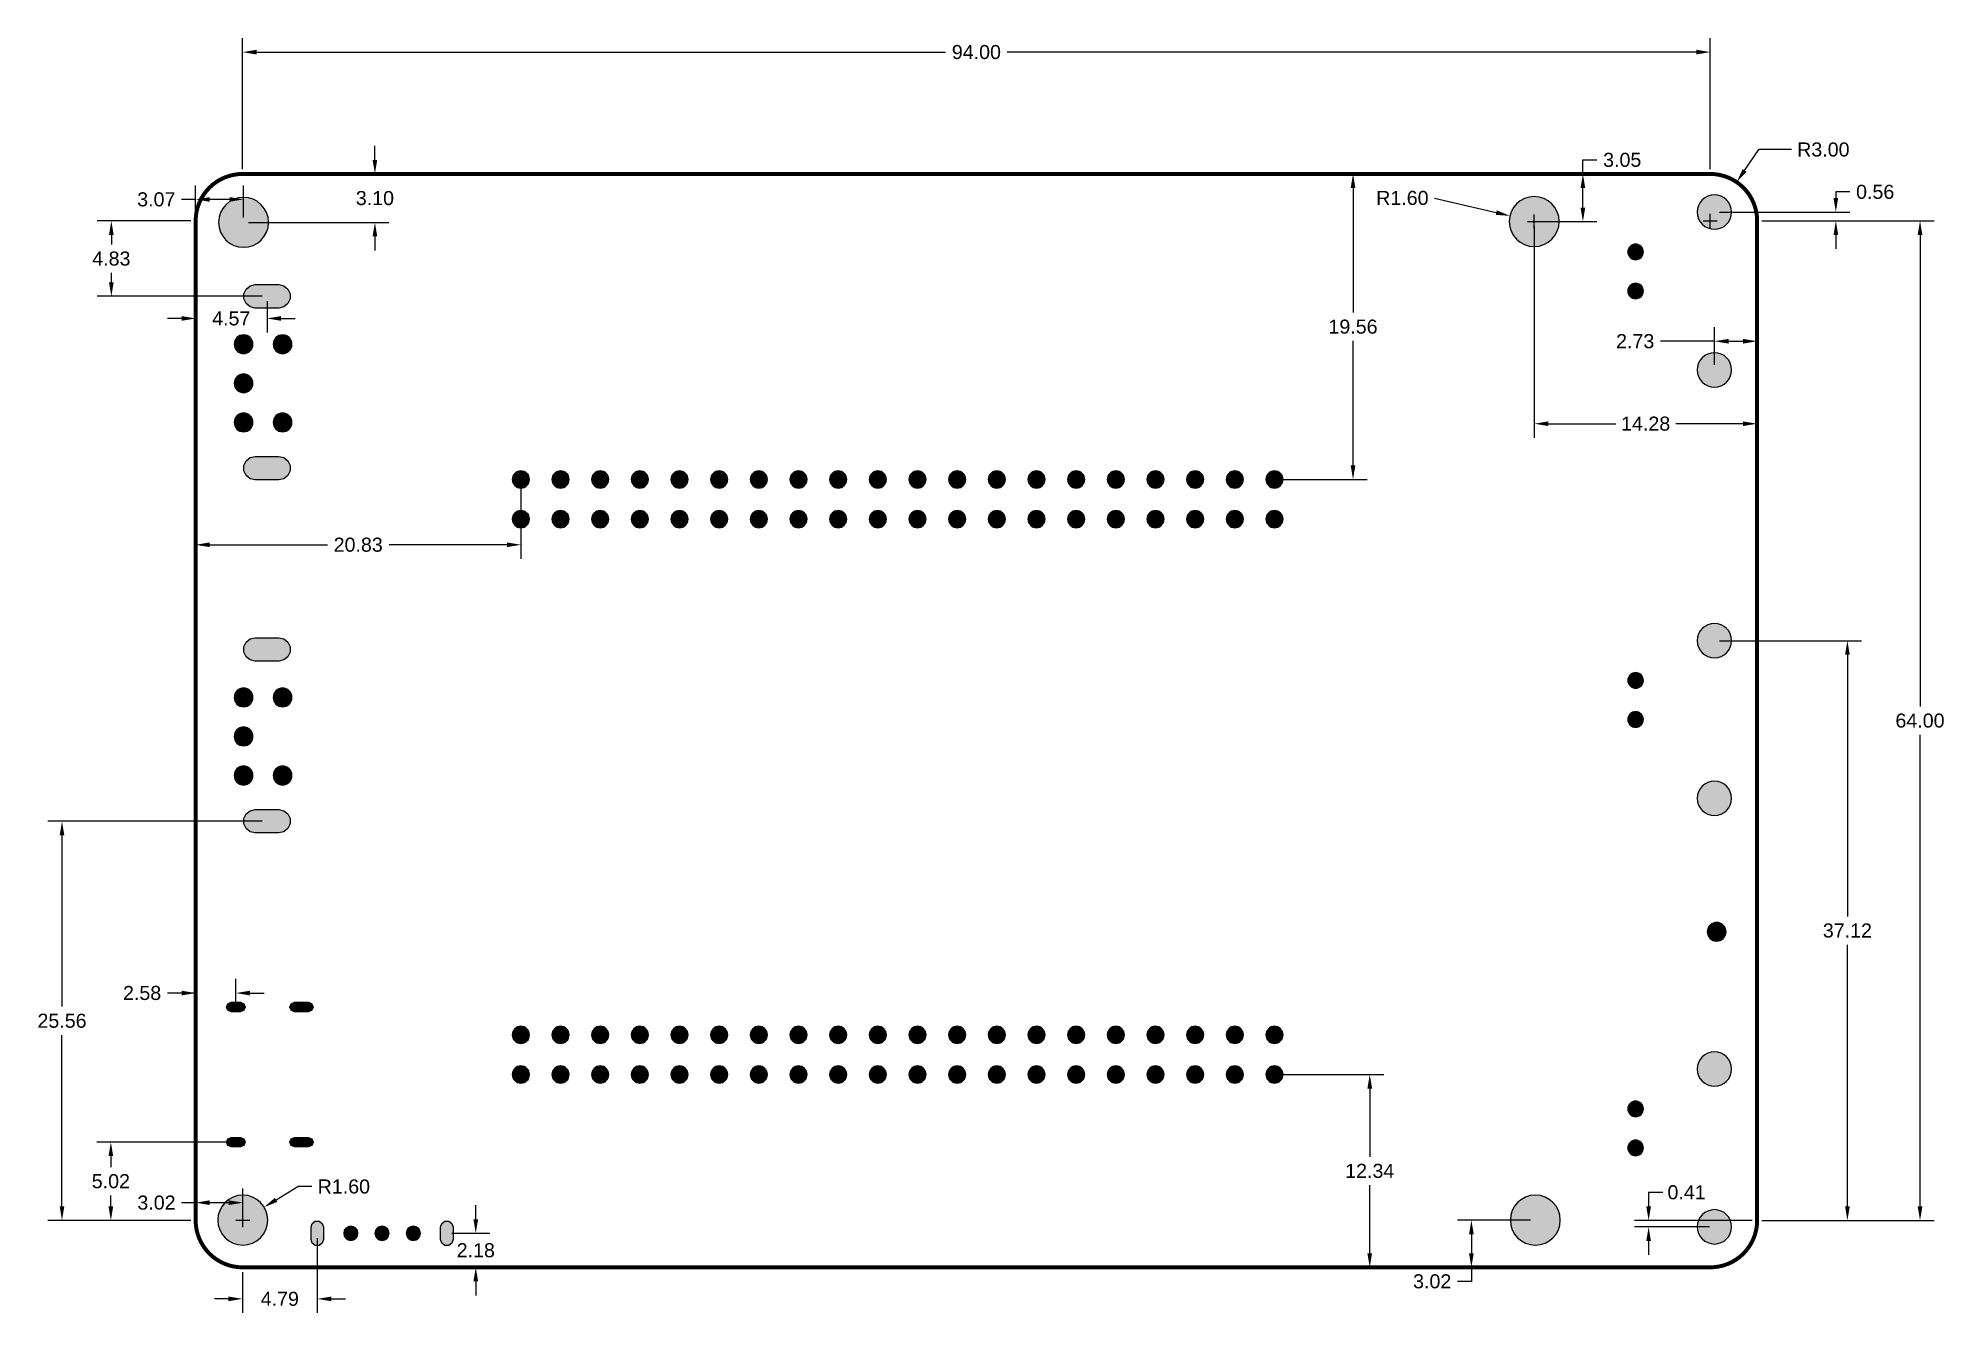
# Model space of a CAD drawing. Header units: millimetres. Extents: x -10 to 112, y -73 to 9.
import ezdxf

# ---------------------------------------------------------------- set-up
doc = ezdxf.new("R2010")
doc.units = ezdxf.units.MM
doc.header["$MEASUREMENT"] = 0
doc.layers.add('Board-Outline-Layer', color=6, linetype='Continuous', true_color=0xff00ff)
doc.layers.add('Hole-Layer', color=250, linetype='Continuous', true_color=0x222222)
doc.styles.get("Standard").update_dxf_attribs({"font": 'arial.ttf'})
doc.dimstyles.get("Standard").update_dxf_attribs({"dimscale": 5, "dimtxt": 0.18, "dimasz": 0.18, "dimexe": 0.18, "dimexo": 0.0625, "dimgap": 0.09, "dimtad": 0, "dimtih": 1, "dimtoh": 1, "dimzin": 0, "dimdsep": 46, "dimtxsty": 'Standard', "dimcen": 0.09, "dimadec": 0, "dimazin": 0, "dimtfac": 1, "dimtdec": 4, "dimtofl": 0, "dimtmove": 0, "dimatfit": 3, "dimfxl": 1, "dimtolj": 1, "dimtzin": 0, "dimarcsym": 0})

# ---------------------------------------------------------------- blocks, each defined once
blk = doc.blocks.new('*D1')
at = {"color": 0, "lineweight": -2}
for p, q in [((3, 0.31), (3, 8.7)), ((97, 0.31), (97, 8.7)), ((3.9, 7.8), (48.03, 7.8)), ((96.1, 7.8), (51.97, 7.8))]:
    blk.add_line(p, q, dxfattribs=at)
at = {"color": 0}
for points in [[(3.9, 7.95), (3.9, 7.65), (3, 7.8)], [(96.1, 7.65), (96.1, 7.95), (97, 7.8)]]:
    blk.add_solid(points, dxfattribs=at)
at = {"layer": 'Defpoints', "color": 0}
for p in [(3, 7.8), (3, 0), (97, 0)]:
    blk.add_point(p, dxfattribs=at)
at = {"color": 0, "insert": (50, 7.8), "char_height": 0.9, "attachment_point": 5}
blk.add_mtext('\\A1;94.00', dxfattribs=at)
blk = doc.blocks.new('*D2')
at = {"color": 0, "lineweight": -2}
for p, q in [((99.2, 0.22), (100.11, 1.56)), ((102.19, 1.56), (100.11, 1.56)), ((96.55, -3), (97.45, -3)), ((97, -3.45), (97, -2.55))]:
    blk.add_line(p, q, dxfattribs=at)
at = {"color": 0}
blk.add_solid([(99.07, 0.31), (99.32, 0.14), (98.69, -0.52)], dxfattribs=at)
at = {"layer": 'Defpoints', "color": 0}
for p in [(98.69, -0.52), (97, -3)]:
    blk.add_point(p, dxfattribs=at)
at = {"color": 0, "insert": (104.24, 1.56), "char_height": 0.9, "attachment_point": 5}
blk.add_mtext('\\A1;R3.00', dxfattribs=at)
blk = doc.blocks.new('*D3')
at = {"color": 0, "lineweight": -2}
for p, q in [((100.31, -3), (111.33, -3)), ((110.43, -3.9), (110.43, -34.09)), ((110.43, -66.1), (110.43, -35.91)), ((100.31, -67), (111.33, -67))]:
    blk.add_line(p, q, dxfattribs=at)
at = {"color": 0}
for points in [[(110.58, -3.9), (110.28, -3.9), (110.43, -3)], [(110.28, -66.1), (110.58, -66.1), (110.43, -67)]]:
    blk.add_solid(points, dxfattribs=at)
at = {"layer": 'Defpoints', "color": 0}
for p in [(100, -3), (100, -67), (110.43, -67)]:
    blk.add_point(p, dxfattribs=at)
at = {"color": 0, "insert": (110.43, -35), "char_height": 0.9, "attachment_point": 5}
blk.add_mtext('\\A1;64.00', dxfattribs=at)
blk = doc.blocks.new('*D4')
at = {"color": 0, "lineweight": -2}
for p, q in [((85.73, -3.36), (85.73, -16.89)), ((100, -3.36), (100, -16.89)), ((86.63, -15.99), (90.94, -15.99)), ((99.1, -15.99), (94.79, -15.99))]:
    blk.add_line(p, q, dxfattribs=at)
at = {"color": 0}
for points in [[(86.63, -15.84), (86.63, -16.14), (85.73, -15.99)], [(99.1, -16.14), (99.1, -15.84), (100, -15.99)]]:
    blk.add_solid(points, dxfattribs=at)
at = {"layer": 'Defpoints', "color": 0}
for p in [(85.73, -3.05), (100, -3.05), (100, -15.99)]:
    blk.add_point(p, dxfattribs=at)
at = {"color": 0, "insert": (92.86, -15.99), "char_height": 0.9, "attachment_point": 5}
blk.add_mtext('\\A1;14.28', dxfattribs=at)
blk = doc.blocks.new('*D5')
at = {"color": 0, "lineweight": -2}
for p, q in [((79.33, -1.54), (83.29, -2.47)), ((85.28, -3.05), (86.18, -3.05)), ((85.73, -3.5), (85.73, -2.6))]:
    blk.add_line(p, q, dxfattribs=at)
at = {"color": 0}
blk.add_solid([(83.26, -2.62), (83.33, -2.33), (84.17, -2.68)], dxfattribs=at)
at = {"layer": 'Defpoints', "color": 0}
for p in [(84.17, -2.68), (85.73, -3.05)]:
    blk.add_point(p, dxfattribs=at)
at = {"color": 0, "insert": (77.28, -1.54), "char_height": 0.9, "attachment_point": 5}
blk.add_mtext('\\A1;R1.60', dxfattribs=at)
blk = doc.blocks.new('*D13')
at = {"color": 0, "lineweight": -2}
for p, q in [((97.27, -10.71), (93.82, -10.71)), ((97.27, -12.23), (97.27, -9.81)), ((98.17, -10.71), (99.1, -10.71)), ((100, -12.23), (100, -9.81))]:
    blk.add_line(p, q, dxfattribs=at)
at = {"color": 0}
for points in [[(98.17, -10.56), (98.17, -10.86), (97.27, -10.71)], [(99.1, -10.86), (99.1, -10.56), (100, -10.71)]]:
    blk.add_solid(points, dxfattribs=at)
at = {"layer": 'Defpoints', "color": 0}
for p in [(100, -10.71), (97.27, -12.54), (100, -12.54)]:
    blk.add_point(p, dxfattribs=at)
at = {"color": 0, "insert": (92.19, -10.71), "char_height": 0.9, "attachment_point": 5}
blk.add_mtext('\\A1;2.73', dxfattribs=at)
blk = doc.blocks.new('*D14')
at = {"color": 0, "lineweight": -2}
for p, q in [((105.94, -1.15), (105.04, -1.15)), ((105.04, -1.15), (105.04, -1.54)), ((97.58, -2.44), (105.94, -2.44)), ((100.31, -3), (105.94, -3)), ((105.04, -3.9), (105.04, -4.8))]:
    blk.add_line(p, q, dxfattribs=at)
at = {"color": 0}
for points in [[(104.89, -1.54), (105.19, -1.54), (105.04, -2.44)], [(105.19, -3.9), (104.89, -3.9), (105.04, -3)]]:
    blk.add_solid(points, dxfattribs=at)
at = {"layer": 'Defpoints', "color": 0}
for p in [(97.27, -2.44), (100, -3), (105.04, -3)]:
    blk.add_point(p, dxfattribs=at)
at = {"color": 0, "insert": (107.56, -1.15), "char_height": 0.9, "attachment_point": 5}
blk.add_mtext('\\A1;0.56', dxfattribs=at)
blk = doc.blocks.new('*D15')
at = {"color": 0, "lineweight": -2}
for p, q in [((93.95, -65.2), (93.05, -65.2)), ((93.05, -65.2), (93.05, -66.1)), ((99.69, -67), (92.15, -67)), ((96.95, -67.41), (92.15, -67.41)), ((93.05, -68.31), (93.05, -69.21))]:
    blk.add_line(p, q, dxfattribs=at)
at = {"color": 0}
for points in [[(92.9, -66.1), (93.2, -66.1), (93.05, -67)], [(93.2, -68.31), (92.9, -68.31), (93.05, -67.41)]]:
    blk.add_solid(points, dxfattribs=at)
at = {"layer": 'Defpoints', "color": 0}
for p in [(93.05, -67), (100, -67), (97.27, -67.41)]:
    blk.add_point(p, dxfattribs=at)
at = {"color": 0, "insert": (95.48, -65.2), "char_height": 0.9, "attachment_point": 5}
blk.add_mtext('\\A1;0.41', dxfattribs=at)
blk = doc.blocks.new('*D17')
at = {"color": 0, "lineweight": -2}
for p, q in [((97.58, -29.88), (106.68, -29.88)), ((105.78, -30.78), (105.78, -47.53)), ((105.78, -66.1), (105.78, -49.35)), ((100.31, -67), (106.68, -67))]:
    blk.add_line(p, q, dxfattribs=at)
at = {"color": 0}
for points in [[(105.93, -30.78), (105.63, -30.78), (105.78, -29.88)], [(105.63, -66.1), (105.93, -66.1), (105.78, -67)]]:
    blk.add_solid(points, dxfattribs=at)
at = {"layer": 'Defpoints', "color": 0}
for p in [(97.27, -29.88), (100, -67), (105.78, -67)]:
    blk.add_point(p, dxfattribs=at)
at = {"color": 0, "insert": (105.78, -48.44), "char_height": 0.9, "attachment_point": 5}
blk.add_mtext('\\A1;37.12', dxfattribs=at)
blk = doc.blocks.new('*D19')
at = {"color": 0, "lineweight": -2}
for p, q in [((0, -19.87), (0, -24.64)), ((20.83, -19.87), (20.83, -24.64)), ((0.9, -23.74), (8.44, -23.74)), ((19.93, -23.74), (12.39, -23.74))]:
    blk.add_line(p, q, dxfattribs=at)
at = {"color": 0}
for points in [[(0.9, -23.59), (0.9, -23.89), (0, -23.74)], [(19.93, -23.89), (19.93, -23.59), (20.83, -23.74)]]:
    blk.add_solid(points, dxfattribs=at)
at = {"layer": 'Defpoints', "color": 0}
for p in [(0, -19.56), (20.83, -19.56), (0, -23.74)]:
    blk.add_point(p, dxfattribs=at)
at = {"color": 0, "insert": (10.41, -23.74), "char_height": 0.9, "attachment_point": 5}
blk.add_mtext('\\A1;20.83', dxfattribs=at)
blk = doc.blocks.new('*D20')
at = {"color": 0, "lineweight": -2}
for p, q in [((69.4, 0), (75.02, 0)), ((74.12, -0.9), (74.12, -8.87)), ((74.12, -18.66), (74.12, -10.69)), ((69.4, -19.56), (75.02, -19.56))]:
    blk.add_line(p, q, dxfattribs=at)
at = {"color": 0}
for points in [[(74.27, -0.9), (73.97, -0.9), (74.12, 0)], [(73.97, -18.66), (74.27, -18.66), (74.12, -19.56)]]:
    blk.add_solid(points, dxfattribs=at)
at = {"layer": 'Defpoints', "color": 0}
for p in [(69.09, 0), (74.12, 0), (69.09, -19.56)]:
    blk.add_point(p, dxfattribs=at)
at = {"color": 0, "insert": (74.12, -9.78), "char_height": 0.9, "attachment_point": 5}
blk.add_mtext('\\A1;19.56', dxfattribs=at)
blk = doc.blocks.new('*D21')
at = {"color": 0, "lineweight": -2}
for p, q in [((69.4, -57.66), (76.09, -57.66)), ((75.19, -58.56), (75.19, -62.92)), ((75.19, -69.1), (75.19, -64.74)), ((69.4, -70), (76.09, -70))]:
    blk.add_line(p, q, dxfattribs=at)
at = {"color": 0}
for points in [[(75.34, -58.56), (75.04, -58.56), (75.19, -57.66)], [(75.04, -69.1), (75.34, -69.1), (75.19, -70)]]:
    blk.add_solid(points, dxfattribs=at)
at = {"layer": 'Defpoints', "color": 0}
for p in [(69.09, -57.66), (69.09, -70), (75.19, -70)]:
    blk.add_point(p, dxfattribs=at)
at = {"color": 0, "insert": (75.19, -63.83), "char_height": 0.9, "attachment_point": 5}
blk.add_mtext('\\A1;12.34', dxfattribs=at)
blk = doc.blocks.new('*D70')
at = {"color": 0, "lineweight": -2}
for p, q in [((86.04, 0), (89.74, 0)), ((88.84, 0.9), (89.74, 0.9)), ((88.84, 0), (88.84, 0.9)), ((88.84, -2.15), (88.84, -0.9)), ((86.04, -3.05), (89.74, -3.05))]:
    blk.add_line(p, q, dxfattribs=at)
at = {"color": 0}
for points in [[(88.99, -0.9), (88.69, -0.9), (88.84, 0)], [(88.69, -2.15), (88.99, -2.15), (88.84, -3.05)]]:
    blk.add_solid(points, dxfattribs=at)
at = {"layer": 'Defpoints', "color": 0}
for p in [(85.73, 0), (88.84, 0), (85.73, -3.05)]:
    blk.add_point(p, dxfattribs=at)
at = {"color": 0, "insert": (91.36, 0.9), "char_height": 0.9, "attachment_point": 5}
blk.add_mtext('\\A1;3.05', dxfattribs=at)
blk = doc.blocks.new('*D74')
at = {"color": 0, "lineweight": -2}
for p, q in [((11.48, 0.9), (11.48, 1.8)), ((3.38, 0), (12.38, 0)), ((3.38, -3.1), (12.38, -3.1)), ((11.48, -4), (11.48, -4.9))]:
    blk.add_line(p, q, dxfattribs=at)
at = {"color": 0}
for points in [[(11.33, 0.9), (11.63, 0.9), (11.48, 0)], [(11.63, -4), (11.33, -4), (11.48, -3.1)]]:
    blk.add_solid(points, dxfattribs=at)
at = {"layer": 'Defpoints', "color": 0}
for p in [(3.07, 0), (11.48, 0), (3.07, -3.1)]:
    blk.add_point(p, dxfattribs=at)
at = {"color": 0, "insert": (11.48, -1.55), "char_height": 0.9, "attachment_point": 5}
blk.add_mtext('\\A1;3.10', dxfattribs=at)
blk = doc.blocks.new('*D75')
at = {"color": 0, "lineweight": -2}
for p, q in [((0, -2.78), (0, -0.73)), ((3.07, -2.78), (3.07, -0.73)), ((0, -1.63), (-0.9, -1.63)), ((2.17, -1.63), (0.9, -1.63))]:
    blk.add_line(p, q, dxfattribs=at)
at = {"color": 0}
for points in [[(0.9, -1.48), (0.9, -1.78), (0, -1.63)], [(2.17, -1.78), (2.17, -1.48), (3.07, -1.63)]]:
    blk.add_solid(points, dxfattribs=at)
at = {"layer": 'Defpoints', "color": 0}
for p in [(0, -1.63), (0, -3.1), (3.07, -3.1)]:
    blk.add_point(p, dxfattribs=at)
at = {"color": 0, "insert": (-2.52, -1.63), "char_height": 0.9, "attachment_point": 5}
blk.add_mtext('\\A1;3.07', dxfattribs=at)
blk = doc.blocks.new('*D80')
at = {"color": 0, "lineweight": -2}
for p, q in [((5.15, -65.68), (6.54, -64.83)), ((7.44, -64.83), (6.54, -64.83)), ((2.57, -66.98), (3.47, -66.98)), ((3.02, -67.43), (3.02, -66.53))]:
    blk.add_line(p, q, dxfattribs=at)
at = {"color": 0}
blk.add_solid([(5.07, -65.55), (5.23, -65.81), (4.38, -66.15)], dxfattribs=at)
at = {"layer": 'Defpoints', "color": 0}
for p in [(3.02, -66.98), (4.38, -66.15)]:
    blk.add_point(p, dxfattribs=at)
at = {"color": 0, "insert": (9.49, -64.83), "char_height": 0.9, "attachment_point": 5}
blk.add_mtext('\\A1;R1.60', dxfattribs=at)
blk = doc.blocks.new('*D83')
at = {"color": 0, "lineweight": -2}
for p, q in [((0, -65.86), (-0.9, -65.86)), ((0, -66.67), (0, -64.96)), ((2.12, -65.86), (0.9, -65.86)), ((3.02, -66.67), (3.02, -64.96))]:
    blk.add_line(p, q, dxfattribs=at)
at = {"color": 0}
for points in [[(0.9, -65.71), (0.9, -66.01), (0, -65.86)], [(2.12, -66.01), (2.12, -65.71), (3.02, -65.86)]]:
    blk.add_solid(points, dxfattribs=at)
at = {"layer": 'Defpoints', "color": 0}
for p in [(0, -65.86), (0, -66.98), (3.02, -66.98)]:
    blk.add_point(p, dxfattribs=at)
at = {"color": 0, "insert": (-2.51, -65.86), "char_height": 0.9, "attachment_point": 5}
blk.add_mtext('\\A1;3.02', dxfattribs=at)
blk = doc.blocks.new('*D92')
at = {"color": 0, "lineweight": -2}
for p, q in [((85.48, -66.98), (80.8, -66.98)), ((81.7, -67.88), (81.7, -69.1)), ((85.48, -70), (80.8, -70)), ((81.7, -70), (81.7, -70.9)), ((81.7, -70.9), (80.8, -70.9))]:
    blk.add_line(p, q, dxfattribs=at)
at = {"color": 0}
for points in [[(81.85, -67.88), (81.55, -67.88), (81.7, -66.98)], [(81.55, -69.1), (81.85, -69.1), (81.7, -70)]]:
    blk.add_solid(points, dxfattribs=at)
at = {"layer": 'Defpoints', "color": 0}
for p in [(85.79, -66.98), (81.7, -70), (85.79, -70)]:
    blk.add_point(p, dxfattribs=at)
at = {"color": 0, "insert": (79.19, -70.9), "char_height": 0.9, "attachment_point": 5}
blk.add_mtext('\\A1;3.02', dxfattribs=at)
blk = doc.blocks.new('*D95')
at = {"color": 0, "lineweight": -2}
for p, q in [((0, -52.44), (-1.8, -52.44)), ((0, -53.02), (0, -51.54)), ((2.58, -53.02), (2.58, -51.54)), ((3.48, -52.44), (4.38, -52.44))]:
    blk.add_line(p, q, dxfattribs=at)
at = {"color": 0}
for points in [[(-0.9, -52.59), (-0.9, -52.29), (0, -52.44)], [(3.48, -52.29), (3.48, -52.59), (2.58, -52.44)]]:
    blk.add_solid(points, dxfattribs=at)
at = {"layer": 'Defpoints', "color": 0}
for p in [(0, -52.44), (0, -53.33), (2.58, -53.33)]:
    blk.add_point(p, dxfattribs=at)
at = {"color": 0, "insert": (-3.43, -52.44), "char_height": 0.9, "attachment_point": 5}
blk.add_mtext('\\A1;2.58', dxfattribs=at)
blk = doc.blocks.new('*D97')
at = {"color": 0, "lineweight": -2}
for p, q in [((2.27, -61.98), (-6.33, -61.98)), ((-5.43, -62.88), (-5.43, -63.58)), ((-5.43, -66.1), (-5.43, -65.4)), ((-0.31, -67), (-6.33, -67))]:
    blk.add_line(p, q, dxfattribs=at)
at = {"color": 0}
for points in [[(-5.28, -62.88), (-5.58, -62.88), (-5.43, -61.98)], [(-5.58, -66.1), (-5.28, -66.1), (-5.43, -67)]]:
    blk.add_solid(points, dxfattribs=at)
at = {"layer": 'Defpoints', "color": 0}
for p in [(2.58, -61.98), (-5.43, -67), (0, -67)]:
    blk.add_point(p, dxfattribs=at)
at = {"color": 0, "insert": (-5.43, -64.49), "char_height": 0.9, "attachment_point": 5}
blk.add_mtext('\\A1;5.02', dxfattribs=at)
blk = doc.blocks.new('*D100')
at = {"color": 0, "lineweight": -2}
for p, q in [((4.26, -41.44), (-9.46, -41.44)), ((-8.56, -42.34), (-8.56, -53.31)), ((-8.56, -66.1), (-8.56, -55.13)), ((-0.31, -67), (-9.46, -67))]:
    blk.add_line(p, q, dxfattribs=at)
at = {"color": 0}
for points in [[(-8.41, -42.34), (-8.71, -42.34), (-8.56, -41.44)], [(-8.71, -66.1), (-8.41, -66.1), (-8.56, -67)]]:
    blk.add_solid(points, dxfattribs=at)
at = {"layer": 'Defpoints', "color": 0}
for p in [(4.57, -41.44), (-8.56, -67), (0, -67)]:
    blk.add_point(p, dxfattribs=at)
at = {"color": 0, "insert": (-8.56, -54.22), "char_height": 0.9, "attachment_point": 5}
blk.add_mtext('\\A1;25.56', dxfattribs=at)
blk = doc.blocks.new('*D101')
at = {"color": 0, "lineweight": -2}
for p, q in [((0, -8.15), (0, -10.15)), ((4.57, -8.15), (4.57, -10.15)), ((-0.9, -9.25), (-1.8, -9.25)), ((5.47, -9.25), (6.37, -9.25))]:
    blk.add_line(p, q, dxfattribs=at)
at = {"color": 0}
for points in [[(-0.9, -9.4), (-0.9, -9.1), (0, -9.25)], [(5.47, -9.1), (5.47, -9.4), (4.57, -9.25)]]:
    blk.add_solid(points, dxfattribs=at)
at = {"layer": 'Defpoints', "color": 0}
for p in [(0, -7.83), (4.57, -7.83), (0, -9.25)]:
    blk.add_point(p, dxfattribs=at)
at = {"color": 0, "insert": (2.28, -9.25), "char_height": 0.9, "attachment_point": 5}
blk.add_mtext('\\A1;4.57', dxfattribs=at)
blk = doc.blocks.new('*D102')
at = {"color": 0, "lineweight": -2}
for p, q in [((-0.31, -3), (-6.3, -3)), ((-5.4, -3.9), (-5.4, -4.51)), ((-5.4, -6.93), (-5.4, -6.33)), ((4.26, -7.83), (-6.3, -7.83))]:
    blk.add_line(p, q, dxfattribs=at)
at = {"color": 0}
for points in [[(-5.25, -3.9), (-5.55, -3.9), (-5.4, -3)], [(-5.55, -6.93), (-5.25, -6.93), (-5.4, -7.83)]]:
    blk.add_solid(points, dxfattribs=at)
at = {"layer": 'Defpoints', "color": 0}
for p in [(-5.4, -3), (0, -3), (4.57, -7.83)]:
    blk.add_point(p, dxfattribs=at)
at = {"color": 0, "insert": (-5.4, -5.42), "char_height": 0.9, "attachment_point": 5}
blk.add_mtext('\\A1;4.83', dxfattribs=at)
blk = doc.blocks.new('*D104')
at = {"color": 0, "lineweight": -2}
for p, q in [((17.94, -66.92), (17.94, -66.02)), ((16.4, -67.82), (18.84, -67.82)), ((16.4, -70), (18.84, -70)), ((17.94, -70.9), (17.94, -71.8))]:
    blk.add_line(p, q, dxfattribs=at)
at = {"color": 0}
for points in [[(17.79, -66.92), (18.09, -66.92), (17.94, -67.82)], [(18.09, -70.9), (17.79, -70.9), (17.94, -70)]]:
    blk.add_solid(points, dxfattribs=at)
at = {"layer": 'Defpoints', "color": 0}
for p in [(16.09, -67.82), (16.09, -70), (17.94, -70)]:
    blk.add_point(p, dxfattribs=at)
at = {"color": 0, "insert": (17.94, -68.91), "char_height": 0.9, "attachment_point": 5}
blk.add_mtext('\\A1;2.18', dxfattribs=at)
blk = doc.blocks.new('*D106')
at = {"color": 0, "lineweight": -2}
for p, q in [((7.79, -68.13), (7.79, -72.92)), ((3, -70.31), (3, -72.92)), ((2.1, -72.02), (1.2, -72.02)), ((8.69, -72.02), (9.59, -72.02))]:
    blk.add_line(p, q, dxfattribs=at)
at = {"color": 0}
for points in [[(2.1, -72.17), (2.1, -71.87), (3, -72.02)], [(8.69, -71.87), (8.69, -72.17), (7.79, -72.02)]]:
    blk.add_solid(points, dxfattribs=at)
at = {"layer": 'Defpoints', "color": 0}
for p in [(7.79, -67.82), (3, -70), (3, -72.02)]:
    blk.add_point(p, dxfattribs=at)
at = {"color": 0, "insert": (5.39, -72.02), "char_height": 0.9, "attachment_point": 5}
blk.add_mtext('\\A1;4.79', dxfattribs=at)

msp = doc.modelspace()

# ---------------------------------------------------------------- hatches: boundary and pattern name
at = {"layer": 'Hole-Layer'}
for points in [[(1.466, -3.097, 1), (4.666, -3.097, 1)], [(84.125, -3.048, 1), (87.325, -3.048, 1)], [(96.167, -2.443, 1), (98.367, -2.443, 1)], [(91.717, -4.993, 1), (92.717, -4.993, 1)], [(3.818, -8.585), (3.493, -8.511), (3.232, -8.303), (3.087, -8.002), (3.087, -7.668), (3.232, -7.367), (3.493, -7.159), (3.818, -7.085), (5.318, -7.085), (5.643, -7.159), (5.904, -7.367), (6.049, -7.668), (6.049, -8.002), (5.904, -8.303), (5.643, -8.511), (5.318, -8.585)], [(91.717, -7.493, 1), (92.717, -7.493, 1)], [(2.468, -10.904, 1), (3.668, -10.904, 1)], [(4.968, -10.904, 1), (6.168, -10.904, 1)], [(96.167, -12.543, 1), (98.367, -12.543, 1)], [(2.468, -13.404, 1), (3.668, -13.404, 1)], [(2.468, -15.904, 1), (3.668, -15.904, 1)], [(4.968, -15.904, 1), (6.168, -15.904, 1)], [(3.818, -19.585), (3.493, -19.511), (3.232, -19.303), (3.087, -19.002), (3.087, -18.668), (3.232, -18.367), (3.493, -18.159), (3.818, -18.085), (5.318, -18.085), (5.643, -18.159), (5.904, -18.367), (6.049, -18.668), (6.049, -19.002), (5.904, -19.303), (5.643, -19.511), (5.318, -19.585)], [(20.278, -19.558, 1), (21.378, -19.558, 1)], [(22.818, -19.558, 1), (23.918, -19.558, 1)], [(25.358, -19.558, 1), (26.458, -19.558, 1)], [(27.898, -19.558, 1), (28.998, -19.558, 1)], [(30.438, -19.558, 1), (31.538, -19.558, 1)], [(32.978, -19.558, 1), (34.078, -19.558, 1)], [(35.518, -19.558, 1), (36.618, -19.558, 1)], [(38.058, -19.558, 1), (39.158, -19.558, 1)], [(40.598, -19.558, 1), (41.698, -19.558, 1)], [(43.138, -19.558, 1), (44.238, -19.558, 1)], [(45.678, -19.558, 1), (46.778, -19.558, 1)], [(48.218, -19.558, 1), (49.318, -19.558, 1)], [(50.758, -19.558, 1), (51.858, -19.558, 1)], [(53.298, -19.558, 1), (54.398, -19.558, 1)], [(55.838, -19.558, 1), (56.938, -19.558, 1)], [(58.378, -19.558, 1), (59.478, -19.558, 1)], [(60.918, -19.558, 1), (62.018, -19.558, 1)], [(63.458, -19.558, 1), (64.558, -19.558, 1)], [(65.998, -19.558, 1), (67.098, -19.558, 1)], [(68.538, -19.558, 1), (69.638, -19.558, 1)], [(20.278, -22.098, 1), (21.378, -22.098, 1)], [(22.818, -22.098, 1), (23.918, -22.098, 1)], [(25.358, -22.098, 1), (26.458, -22.098, 1)], [(27.898, -22.098, 1), (28.998, -22.098, 1)], [(30.438, -22.098, 1), (31.538, -22.098, 1)], [(32.978, -22.098, 1), (34.078, -22.098, 1)], [(35.518, -22.098, 1), (36.618, -22.098, 1)], [(38.058, -22.098, 1), (39.158, -22.098, 1)], [(40.598, -22.098, 1), (41.698, -22.098, 1)], [(43.138, -22.098, 1), (44.238, -22.098, 1)], [(45.678, -22.098, 1), (46.778, -22.098, 1)], [(48.218, -22.098, 1), (49.318, -22.098, 1)], [(50.758, -22.098, 1), (51.858, -22.098, 1)], [(53.298, -22.098, 1), (54.398, -22.098, 1)], [(55.838, -22.098, 1), (56.938, -22.098, 1)], [(58.378, -22.098, 1), (59.478, -22.098, 1)], [(60.918, -22.098, 1), (62.018, -22.098, 1)], [(63.458, -22.098, 1), (64.558, -22.098, 1)], [(65.998, -22.098, 1), (67.098, -22.098, 1)], [(68.538, -22.098, 1), (69.638, -22.098, 1)], [(96.167, -29.875, 1), (98.367, -29.875, 1)], [(3.818, -31.191), (3.493, -31.117), (3.232, -30.909), (3.087, -30.608), (3.087, -30.274), (3.232, -29.973), (3.493, -29.765), (3.818, -29.691), (5.318, -29.691), (5.643, -29.765), (5.904, -29.973), (6.049, -30.274), (6.049, -30.608), (5.904, -30.909), (5.643, -31.117), (5.318, -31.191)], [(2.468, -33.511, 1), (3.668, -33.511, 1)], [(4.968, -33.511, 1), (6.168, -33.511, 1)], [(91.717, -32.425, 1), (92.717, -32.425, 1)], [(91.717, -34.925, 1), (92.717, -34.925, 1)], [(2.468, -36.011, 1), (3.668, -36.011, 1)], [(2.468, -38.511, 1), (3.668, -38.511, 1)], [(4.968, -38.511, 1), (6.168, -38.511, 1)], [(96.167, -39.975, 1), (98.367, -39.975, 1)], [(3.818, -42.191), (3.493, -42.117), (3.232, -41.909), (3.087, -41.608), (3.087, -41.274), (3.232, -40.973), (3.493, -40.765), (3.818, -40.691), (5.318, -40.691), (5.643, -40.765), (5.904, -40.973), (6.049, -41.274), (6.049, -41.608), (5.904, -41.909), (5.643, -42.117), (5.318, -42.191)], [(96.809, -48.514, 1), (98.009, -48.514, 1)], [(2.278, -53.633), (2.066, -53.545), (1.978, -53.333), (2.066, -53.121), (2.278, -53.033), (2.878, -53.033), (3.09, -53.121), (3.178, -53.333), (3.09, -53.545), (2.878, -53.633)], [(6.328, -53.633), (6.116, -53.545), (6.028, -53.333), (6.116, -53.121), (6.328, -53.033), (7.228, -53.033), (7.44, -53.121), (7.528, -53.333), (7.44, -53.545), (7.228, -53.633)], [(20.278, -55.118, 1), (21.378, -55.118, 1)], [(22.818, -55.118, 1), (23.918, -55.118, 1)], [(25.358, -55.118, 1), (26.458, -55.118, 1)], [(27.898, -55.118, 1), (28.998, -55.118, 1)], [(30.438, -55.118, 1), (31.538, -55.118, 1)], [(32.978, -55.118, 1), (34.078, -55.118, 1)], [(35.518, -55.118, 1), (36.618, -55.118, 1)], [(38.058, -55.118, 1), (39.158, -55.118, 1)], [(40.598, -55.118, 1), (41.698, -55.118, 1)], [(43.138, -55.118, 1), (44.238, -55.118, 1)], [(45.678, -55.118, 1), (46.778, -55.118, 1)], [(48.218, -55.118, 1), (49.318, -55.118, 1)], [(50.758, -55.118, 1), (51.858, -55.118, 1)], [(53.298, -55.118, 1), (54.398, -55.118, 1)], [(55.838, -55.118, 1), (56.938, -55.118, 1)], [(58.378, -55.118, 1), (59.478, -55.118, 1)], [(60.918, -55.118, 1), (62.018, -55.118, 1)], [(63.458, -55.118, 1), (64.558, -55.118, 1)], [(65.998, -55.118, 1), (67.098, -55.118, 1)], [(68.538, -55.118, 1), (69.638, -55.118, 1)], [(20.278, -57.658, 1), (21.378, -57.658, 1)], [(22.818, -57.658, 1), (23.918, -57.658, 1)], [(25.358, -57.658, 1), (26.458, -57.658, 1)], [(27.898, -57.658, 1), (28.998, -57.658, 1)], [(30.438, -57.658, 1), (31.538, -57.658, 1)], [(32.978, -57.658, 1), (34.078, -57.658, 1)], [(35.518, -57.658, 1), (36.618, -57.658, 1)], [(38.058, -57.658, 1), (39.158, -57.658, 1)], [(40.598, -57.658, 1), (41.698, -57.658, 1)], [(43.138, -57.658, 1), (44.238, -57.658, 1)], [(45.678, -57.658, 1), (46.778, -57.658, 1)], [(48.218, -57.658, 1), (49.318, -57.658, 1)], [(50.758, -57.658, 1), (51.858, -57.658, 1)], [(53.298, -57.658, 1), (54.398, -57.658, 1)], [(55.838, -57.658, 1), (56.938, -57.658, 1)], [(58.378, -57.658, 1), (59.478, -57.658, 1)], [(60.918, -57.658, 1), (62.018, -57.658, 1)], [(63.458, -57.658, 1), (64.558, -57.658, 1)], [(65.998, -57.658, 1), (67.098, -57.658, 1)], [(68.538, -57.658, 1), (69.638, -57.658, 1)], [(96.167, -57.307, 1), (98.367, -57.307, 1)], [(91.717, -59.857, 1), (92.717, -59.857, 1)], [(2.278, -62.283), (2.066, -62.195), (1.978, -61.983), (2.066, -61.771), (2.278, -61.683), (2.878, -61.683), (3.09, -61.771), (3.178, -61.983), (3.09, -62.195), (2.878, -62.283)], [(6.328, -62.283), (6.116, -62.195), (6.028, -61.983), (6.116, -61.771), (6.328, -61.683), (7.228, -61.683), (7.44, -61.771), (7.528, -61.983), (7.44, -62.195), (7.228, -62.283)], [(91.717, -62.357, 1), (92.717, -62.357, 1)], [(1.416, -66.978, 1), (4.616, -66.978, 1)], [(84.194, -66.978, 1), (87.394, -66.978, 1)], [(8.188, -68.218), (8.112, -68.453), (7.912, -68.599), (7.664, -68.599), (7.464, -68.453), (7.388, -68.218), (7.388, -67.418), (7.464, -67.183), (7.664, -67.038), (7.912, -67.038), (8.112, -67.183), (8.188, -67.418)], [(16.488, -68.218), (16.412, -68.453), (16.212, -68.599), (15.964, -68.599), (15.764, -68.453), (15.688, -68.218), (15.688, -67.418), (15.764, -67.183), (15.964, -67.038), (16.212, -67.038), (16.412, -67.183), (16.488, -67.418)], [(96.167, -67.407, 1), (98.367, -67.407, 1)], [(9.481, -67.818, 1), (10.395, -67.818, 1)], [(11.481, -67.818, 1), (12.395, -67.818, 1)], [(13.481, -67.818, 1), (14.395, -67.818, 1)]]:
    msp.add_hatch(color=256, dxfattribs=at).paths.add_polyline_path(points)

# ---------------------------------------------------------------- linework, layer by layer
at = {"layer": 'Board-Outline-Layer', "const_width": 0.254}
msp.add_lwpolyline([(0, -67), (0, -3, -0.414), (3, 0), (97, 0, -0.414), (100, -3), (100, -67, -0.414), (97, -70), (3, -70, -0.414)], format="xyb", close=True, dxfattribs=at)
at = {"layer": 'Hole-Layer'}
for points in [[(1.466, -3.097, 1), (4.666, -3.097, 1)], [(84.125, -3.048, 1), (87.325, -3.048, 1)], [(91.717, -4.993, 1), (92.717, -4.993, 1)], [(91.717, -7.493, 1), (92.717, -7.493, 1)], [(4.968, -10.904, 1), (6.168, -10.904, 1)], [(4.968, -15.904, 1), (6.168, -15.904, 1)], [(20.278, -19.558, 1), (21.378, -19.558, 1)], [(22.818, -19.558, 1), (23.918, -19.558, 1)], [(25.358, -19.558, 1), (26.458, -19.558, 1)], [(27.898, -19.558, 1), (28.998, -19.558, 1)], [(30.438, -19.558, 1), (31.538, -19.558, 1)], [(32.978, -19.558, 1), (34.078, -19.558, 1)], [(35.518, -19.558, 1), (36.618, -19.558, 1)], [(38.058, -19.558, 1), (39.158, -19.558, 1)], [(40.598, -19.558, 1), (41.698, -19.558, 1)], [(43.138, -19.558, 1), (44.238, -19.558, 1)], [(45.678, -19.558, 1), (46.778, -19.558, 1)], [(48.218, -19.558, 1), (49.318, -19.558, 1)], [(50.758, -19.558, 1), (51.858, -19.558, 1)], [(53.298, -19.558, 1), (54.398, -19.558, 1)], [(55.838, -19.558, 1), (56.938, -19.558, 1)], [(58.378, -19.558, 1), (59.478, -19.558, 1)], [(60.918, -19.558, 1), (62.018, -19.558, 1)], [(63.458, -19.558, 1), (64.558, -19.558, 1)], [(20.278, -22.098, 1), (21.378, -22.098, 1)], [(22.818, -22.098, 1), (23.918, -22.098, 1)], [(25.358, -22.098, 1), (26.458, -22.098, 1)], [(27.898, -22.098, 1), (28.998, -22.098, 1)], [(30.438, -22.098, 1), (31.538, -22.098, 1)], [(32.978, -22.098, 1), (34.078, -22.098, 1)], [(35.518, -22.098, 1), (36.618, -22.098, 1)], [(38.058, -22.098, 1), (39.158, -22.098, 1)], [(40.598, -22.098, 1), (41.698, -22.098, 1)], [(43.138, -22.098, 1), (44.238, -22.098, 1)], [(45.678, -22.098, 1), (46.778, -22.098, 1)], [(48.218, -22.098, 1), (49.318, -22.098, 1)], [(50.758, -22.098, 1), (51.858, -22.098, 1)], [(53.298, -22.098, 1), (54.398, -22.098, 1)], [(55.838, -22.098, 1), (56.938, -22.098, 1)], [(58.378, -22.098, 1), (59.478, -22.098, 1)], [(60.918, -22.098, 1), (62.018, -22.098, 1)], [(63.458, -22.098, 1), (64.558, -22.098, 1)], [(4.968, -33.511, 1), (6.168, -33.511, 1)], [(91.717, -32.425, 1), (92.717, -32.425, 1)], [(91.717, -34.925, 1), (92.717, -34.925, 1)], [(4.968, -38.511, 1), (6.168, -38.511, 1)], [(20.278, -55.118, 1), (21.378, -55.118, 1)], [(22.818, -55.118, 1), (23.918, -55.118, 1)], [(25.358, -55.118, 1), (26.458, -55.118, 1)], [(27.898, -55.118, 1), (28.998, -55.118, 1)], [(30.438, -55.118, 1), (31.538, -55.118, 1)], [(32.978, -55.118, 1), (34.078, -55.118, 1)], [(35.518, -55.118, 1), (36.618, -55.118, 1)], [(38.058, -55.118, 1), (39.158, -55.118, 1)], [(40.598, -55.118, 1), (41.698, -55.118, 1)], [(43.138, -55.118, 1), (44.238, -55.118, 1)], [(45.678, -55.118, 1), (46.778, -55.118, 1)], [(48.218, -55.118, 1), (49.318, -55.118, 1)], [(50.758, -55.118, 1), (51.858, -55.118, 1)], [(53.298, -55.118, 1), (54.398, -55.118, 1)], [(55.838, -55.118, 1), (56.938, -55.118, 1)], [(58.378, -55.118, 1), (59.478, -55.118, 1)], [(60.918, -55.118, 1), (62.018, -55.118, 1)], [(63.458, -55.118, 1), (64.558, -55.118, 1)], [(20.278, -57.658, 1), (21.378, -57.658, 1)], [(22.818, -57.658, 1), (23.918, -57.658, 1)], [(25.358, -57.658, 1), (26.458, -57.658, 1)], [(27.898, -57.658, 1), (28.998, -57.658, 1)], [(30.438, -57.658, 1), (31.538, -57.658, 1)], [(32.978, -57.658, 1), (34.078, -57.658, 1)], [(35.518, -57.658, 1), (36.618, -57.658, 1)], [(38.058, -57.658, 1), (39.158, -57.658, 1)], [(40.598, -57.658, 1), (41.698, -57.658, 1)], [(43.138, -57.658, 1), (44.238, -57.658, 1)], [(45.678, -57.658, 1), (46.778, -57.658, 1)], [(48.218, -57.658, 1), (49.318, -57.658, 1)], [(50.758, -57.658, 1), (51.858, -57.658, 1)], [(53.298, -57.658, 1), (54.398, -57.658, 1)], [(55.838, -57.658, 1), (56.938, -57.658, 1)], [(58.378, -57.658, 1), (59.478, -57.658, 1)], [(60.918, -57.658, 1), (62.018, -57.658, 1)], [(63.458, -57.658, 1), (64.558, -57.658, 1)], [(91.717, -59.857, 1), (92.717, -59.857, 1)], [(91.717, -62.357, 1), (92.717, -62.357, 1)], [(1.416, -66.978, 1), (4.616, -66.978, 1)], [(84.194, -66.978, 1), (87.394, -66.978, 1)]]:
    msp.add_lwpolyline(points, format="xyb", close=True, dxfattribs=at)
for points in [[(96.167, -2.443, 1), (98.367, -2.443), (98.367, -2.443, 1), (96.167, -2.443)], [(2.468, -10.904, 1), (3.668, -10.904), (3.668, -10.904, 1), (2.468, -10.904)], [(96.167, -12.543, 1), (98.367, -12.543), (98.367, -12.543, 1), (96.167, -12.543)], [(2.468, -13.404, 1), (3.668, -13.404), (3.668, -13.404, 1), (2.468, -13.404)], [(2.468, -15.904, 1), (3.668, -15.904), (3.668, -15.904, 1), (2.468, -15.904)], [(65.998, -19.558, 1), (67.098, -19.558), (67.098, -19.558, 1), (65.998, -19.558)], [(68.538, -19.558, 1), (69.638, -19.558), (69.638, -19.558, 1), (68.538, -19.558)], [(65.998, -22.098, 1), (67.098, -22.098), (67.098, -22.098, 1), (65.998, -22.098)], [(68.538, -22.098, 1), (69.638, -22.098), (69.638, -22.098, 1), (68.538, -22.098)], [(96.167, -29.875, 1), (98.367, -29.875), (98.367, -29.875, 1), (96.167, -29.875)], [(2.468, -33.511, 1), (3.668, -33.511), (3.668, -33.511, 1), (2.468, -33.511)], [(2.468, -36.011, 1), (3.668, -36.011), (3.668, -36.011, 1), (2.468, -36.011)], [(2.468, -38.511, 1), (3.668, -38.511), (3.668, -38.511, 1), (2.468, -38.511)], [(96.167, -39.975, 1), (98.367, -39.975), (98.367, -39.975, 1), (96.167, -39.975)], [(96.809, -48.514, 1), (98.009, -48.514), (98.009, -48.514, 1), (96.809, -48.514)], [(65.998, -55.118, 1), (67.098, -55.118), (67.098, -55.118, 1), (65.998, -55.118)], [(68.538, -55.118, 1), (69.638, -55.118), (69.638, -55.118, 1), (68.538, -55.118)], [(65.998, -57.658, 1), (67.098, -57.658), (67.098, -57.658, 1), (65.998, -57.658)], [(68.538, -57.658, 1), (69.638, -57.658), (69.638, -57.658, 1), (68.538, -57.658)], [(96.167, -57.307, 1), (98.367, -57.307), (98.367, -57.307, 1), (96.167, -57.307)], [(96.167, -67.407, 1), (98.367, -67.407), (98.367, -67.407, 1), (96.167, -67.407)], [(9.481, -67.818, 1), (10.395, -67.818), (10.395, -67.818, 1), (9.481, -67.818)], [(11.481, -67.818, 1), (12.395, -67.818), (12.395, -67.818, 1), (11.481, -67.818)], [(13.481, -67.818, 1), (14.395, -67.818), (14.395, -67.818, 1), (13.481, -67.818)]]:
    msp.add_lwpolyline(points, format="xyb", dxfattribs=at)
for points in [[(3.818, -8.585), (3.493, -8.511), (3.232, -8.303), (3.087, -8.002), (3.087, -7.668), (3.232, -7.367), (3.493, -7.159), (3.818, -7.085), (5.318, -7.085), (5.643, -7.159), (5.904, -7.367), (6.049, -7.668), (6.049, -8.002), (5.904, -8.303), (5.643, -8.511), (5.318, -8.585)], [(3.818, -19.585), (3.493, -19.511), (3.232, -19.303), (3.087, -19.002), (3.087, -18.668), (3.232, -18.367), (3.493, -18.159), (3.818, -18.085), (5.318, -18.085), (5.643, -18.159), (5.904, -18.367), (6.049, -18.668), (6.049, -19.002), (5.904, -19.303), (5.643, -19.511), (5.318, -19.585)], [(3.818, -31.191), (3.493, -31.117), (3.232, -30.909), (3.087, -30.608), (3.087, -30.274), (3.232, -29.973), (3.493, -29.765), (3.818, -29.691), (5.318, -29.691), (5.643, -29.765), (5.904, -29.973), (6.049, -30.274), (6.049, -30.608), (5.904, -30.909), (5.643, -31.117), (5.318, -31.191)], [(3.818, -42.191), (3.493, -42.117), (3.232, -41.909), (3.087, -41.608), (3.087, -41.274), (3.232, -40.973), (3.493, -40.765), (3.818, -40.691), (5.318, -40.691), (5.643, -40.765), (5.904, -40.973), (6.049, -41.274), (6.049, -41.608), (5.904, -41.909), (5.643, -42.117), (5.318, -42.191)], [(2.278, -53.633), (2.066, -53.545), (1.978, -53.333), (2.066, -53.121), (2.278, -53.033), (2.878, -53.033), (3.09, -53.121), (3.178, -53.333), (3.09, -53.545), (2.878, -53.633)], [(6.328, -53.633), (6.116, -53.545), (6.028, -53.333), (6.116, -53.121), (6.328, -53.033), (7.228, -53.033), (7.44, -53.121), (7.528, -53.333), (7.44, -53.545), (7.228, -53.633)], [(2.278, -62.283), (2.066, -62.195), (1.978, -61.983), (2.066, -61.771), (2.278, -61.683), (2.878, -61.683), (3.09, -61.771), (3.178, -61.983), (3.09, -62.195), (2.878, -62.283)], [(6.328, -62.283), (6.116, -62.195), (6.028, -61.983), (6.116, -61.771), (6.328, -61.683), (7.228, -61.683), (7.44, -61.771), (7.528, -61.983), (7.44, -62.195), (7.228, -62.283)], [(8.188, -68.218), (8.112, -68.453), (7.912, -68.599), (7.664, -68.599), (7.464, -68.453), (7.388, -68.218), (7.388, -67.418), (7.464, -67.183), (7.664, -67.038), (7.912, -67.038), (8.112, -67.183), (8.188, -67.418)], [(16.488, -68.218), (16.412, -68.453), (16.212, -68.599), (15.964, -68.599), (15.764, -68.453), (15.688, -68.218), (15.688, -67.418), (15.764, -67.183), (15.964, -67.038), (16.212, -67.038), (16.412, -67.183), (16.488, -67.418)]]:
    msp.add_lwpolyline(points, close=True, dxfattribs=at)

# ---------------------------------------------------------------- dimensions: what is measured, and where the dimension line sits
for base, p1, p2, picture, middle in [((3, 7.797), (97, 0), (3, 0), '*D1', (50, 7.797)), ((100.0002, -15.99165), (85.72517, -3.04801), (100.0002, -3.04801), '*D4', (92.86269, -15.99165)), ((0, -23.745), (20.828, -19.558), (0, -19.558), '*D19', (10.414, -23.745)), ((3, -72.015), (7.788, -67.818), (3, -70), '*D106', (5.394, -72.015))]:
    dim = msp.add_linear_dim(base=base, p1=p1, p2=p2, dimstyle='Standard')
    dim.commit()
    dim.dimension.update_dxf_attribs({"geometry": picture, "text_midpoint": middle})
for base, p1, p2, picture, middle in [((11.483, 0), (3.066, -3.097), (3.066, 0), '*D74', (11.483, -1.548)), ((105.039, -3), (97.267, -2.443), (100, -3), '*D14', (107.557, -1.154)), ((-5.433, -66.999), (2.578, -61.983), (0, -66.999), '*D97', (-5.433, -64.491)), ((93.05, -67), (97.267, -67.407), (100, -67), '*D15', (95.482, -65.2))]:
    dim = msp.add_linear_dim(base=base, p1=p1, p2=p2, angle=90, dimstyle='Standard')
    dim.commit()
    dim.dimension.update_dxf_attribs({"geometry": picture, "text_midpoint": middle, "dimtype": 160})
for base, p1, p2, picture, middle in [((88.839, 0), (85.725, -3.048), (85.725, 0), '*D70', (91.361, 0.9)), ((74.12, 0), (69.088, -19.558), (69.088, 0), '*D20', (74.12, -9.779)), ((-5.3957, -3), (4.5681, -7.8349), (0, -3), '*D102', (-5.3957, -5.4175)), ((105.783, -66.999), (97.267, -29.875), (100, -66.999), '*D17', (105.783, -48.437)), ((-8.556, -66.999), (4.568, -41.441), (0, -66.999), '*D100', (-8.556, -54.22)), ((75.187, -70), (69.088, -57.658), (69.088, -70), '*D21', (75.187, -63.829)), ((17.942, -70), (16.088, -67.818), (16.088, -70), '*D104', (17.942, -68.909)), ((81.701, -70), (85.794, -66.978), (85.794, -70), '*D92', (79.187, -70.9))]:
    dim = msp.add_linear_dim(base=base, p1=p1, p2=p2, angle=90, dimstyle='Standard')
    dim.commit()
    dim.dimension.update_dxf_attribs({"geometry": picture, "text_midpoint": middle})
for center, mpoint, picture, middle in [((96.999, -3.001), (98.691, -0.523), '*D2', (104.24, 1.559)), ((85.725, -3.048), (84.168, -2.681), '*D5', (79.327, -1.54)), ((3.016, -66.978), (4.382, -66.145), '*D80', (9.493, -64.828))]:
    dim = msp.add_radius_dim(center=center, mpoint=mpoint, dimstyle='Standard')
    dim.commit()
    dim.dimension.update_dxf_attribs({"geometry": picture, "text_midpoint": middle, "dimtype": 164})
for base, p1, p2, picture, middle in [((0, -1.634), (3.066, -3.097), (0, -3.097), '*D75', (-2.519, -1.634)), ((0, -9.25), (4.568, -7.835), (0, -7.835), '*D101', (2.284, -9.25)), ((100, -10.713), (97.267, -12.543), (100, -12.543), '*D13', (92.19, -10.713)), ((0, -52.443), (2.578, -53.333), (0, -53.333), '*D95', (-3.427, -52.443)), ((0, -65.862), (3.016, -66.978), (0, -66.978), '*D83', (-2.514, -65.862))]:
    dim = msp.add_linear_dim(base=base, p1=p1, p2=p2, dimstyle='Standard')
    dim.commit()
    dim.dimension.update_dxf_attribs({"geometry": picture, "text_midpoint": middle, "dimtype": 160})
dim = msp.add_linear_dim(base=(110.426, -67), p1=(100, -3), p2=(100, -67), angle=90, dimstyle='Standard', override={"dimtxsty": 'Standard'})
dim.commit()
dim.dimension.update_dxf_attribs({"geometry": '*D3', "text_midpoint": (110.426, -35), "dimtype": 160})

doc.saveas('drawing.dxf')
